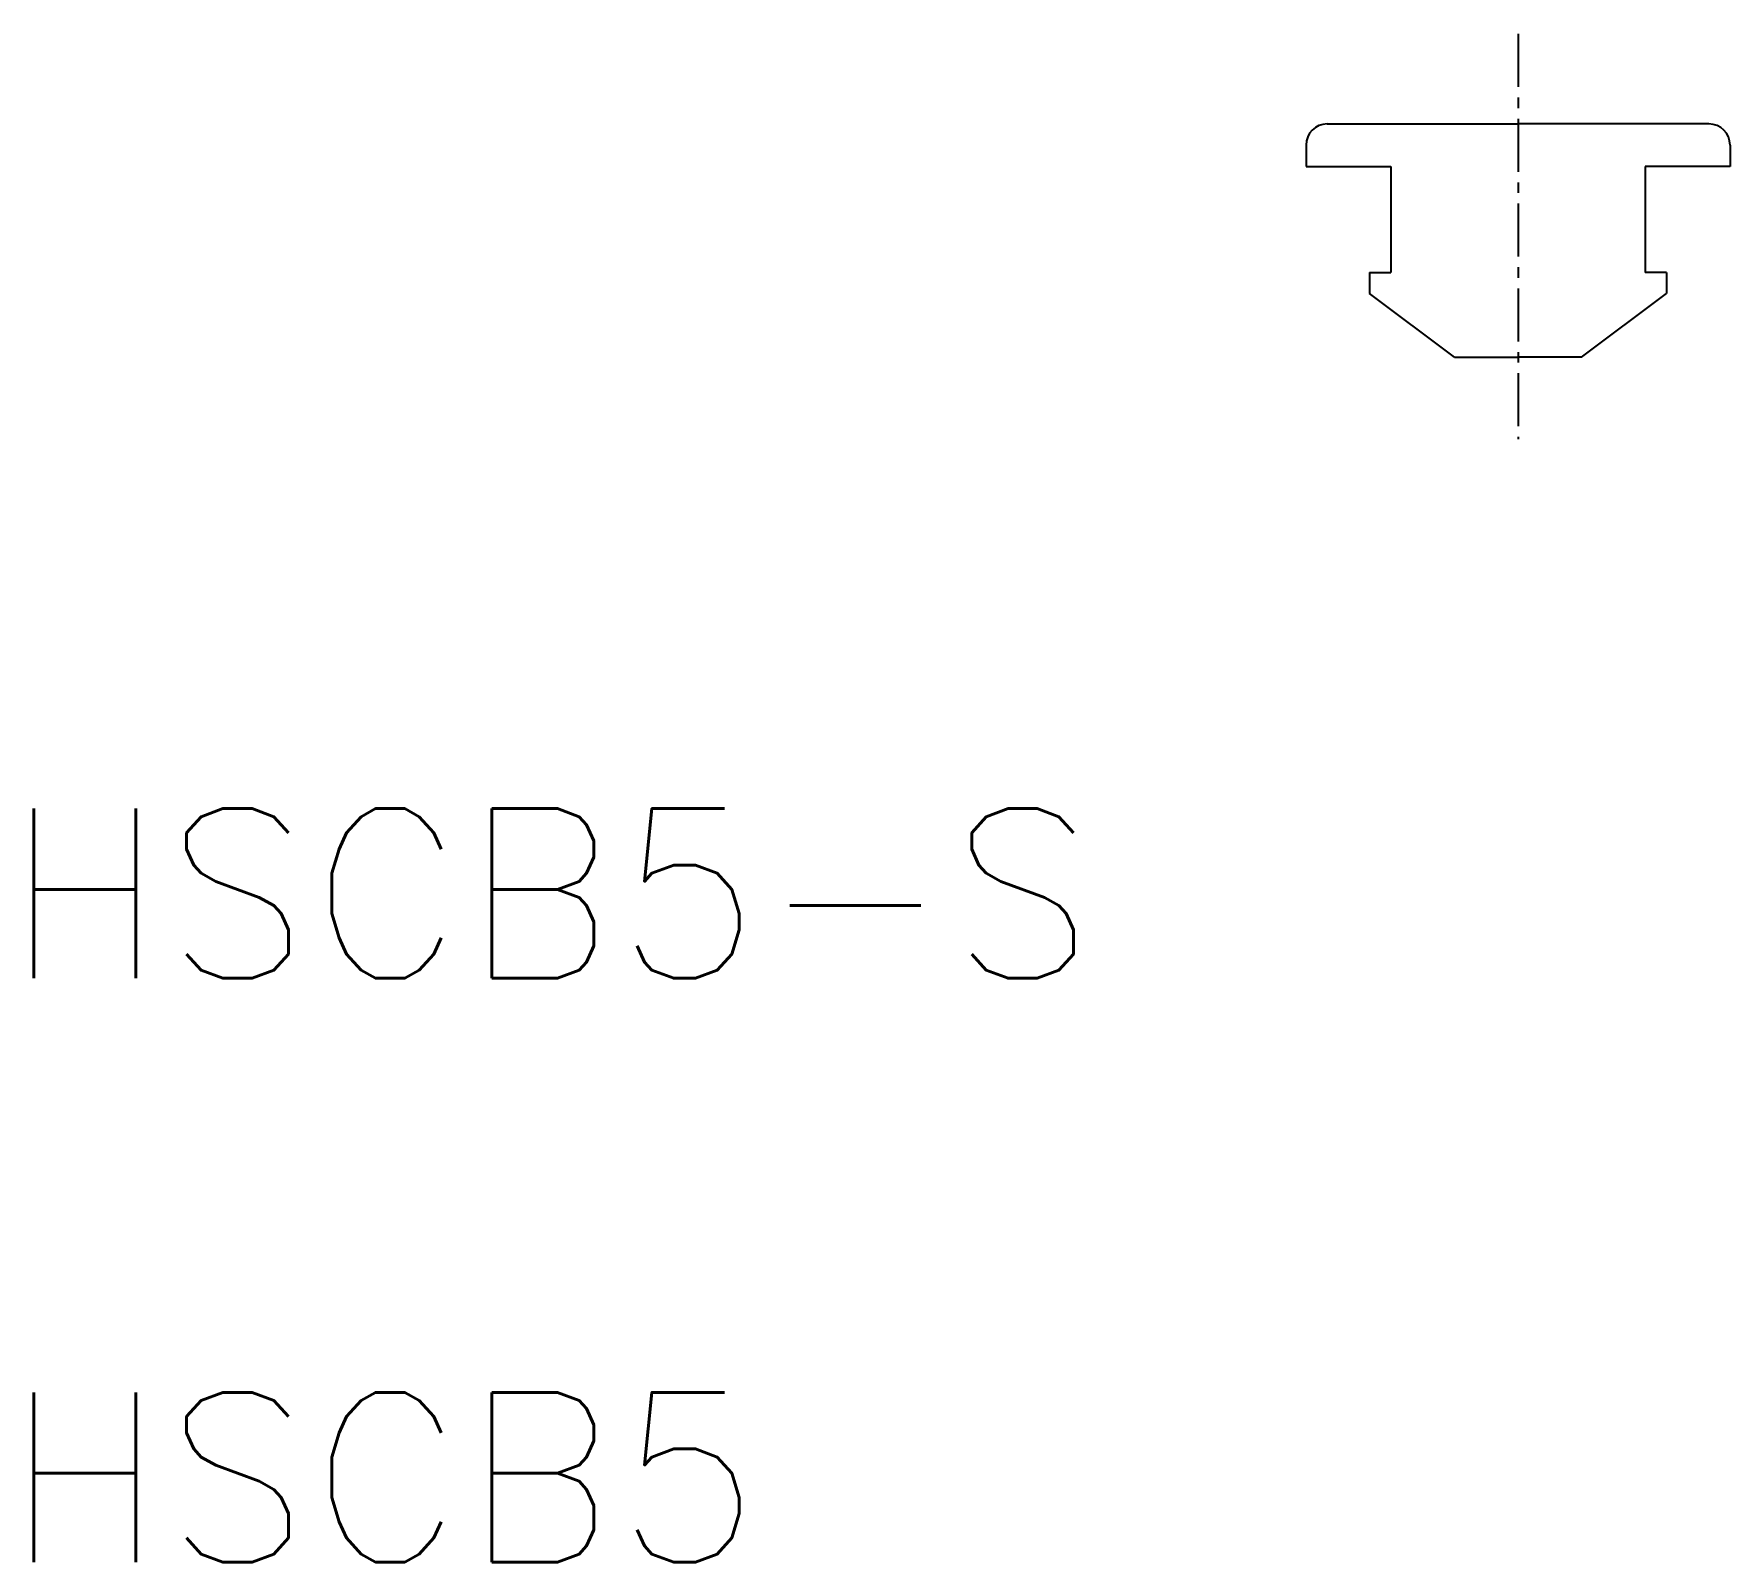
# Model space of a CAD drawing. Extents: x -35 to 5, y -31.3 to 4.8.
import ezdxf

# ---------------------------------------------------------------- set-up
doc = ezdxf.new("R2010")
doc.units = 0
doc.linetypes.add('CENTER', pattern=[2, 1.25, -0.25, 0.25, -0.25])
doc.layers.get('0').update_dxf_attribs({"linetype": 'CONTINUOUS'})
doc.layers.add('CENTER', color=1, linetype='CENTER')
doc.styles.get("Standard").update_dxf_attribs({"font": 'txt.shx', "bigfont": 'bigfont.shx'})

msp = doc.modelspace()

# ---------------------------------------------------------------- linework, layer by layer
at = {"color": 7, "linetype": 'CONTINUOUS'}
for p, q in [((-4.5, 2.655), (0, 2.655)), ((4.5, 2.655), (0, 2.655)), ((-5, 2.155), (-5, 1.655)), ((5, 2.155), (5, 1.655)), ((-5, 1.655), (-3, 1.655)), ((-3, 1.655), (-3, -0.845)), ((3, 1.655), (3, -0.845)), ((5, 1.655), (3, 1.655)), ((-3.5, -0.845), (-3, -0.845)), ((-3.5, -0.845), (-3.5, -1.345)), ((3.5, -0.845), (3, -0.845)), ((3.5, -0.845), (3.5, -1.345)), ((-1.5, -2.845), (-3.5, -1.345)), ((1.5, -2.845), (3.5, -1.345)), ((-1.5, -2.845), (0, -2.845)), ((1.5, -2.845), (0, -2.845))]:
    msp.add_line(p, q, dxfattribs=at)
for centre, start, end in [((-4.5, 2.155), 90, 180), ((4.5, 2.155), 0, 90)]:
    msp.add_arc(centre, 0.5, start, end, dxfattribs=at)
at = {"layer": 'CENTER', "color": 1, "linetype": 'CENTER'}
msp.add_line((0, 4.778), (0, -4.778), dxfattribs=at)

# ---------------------------------------------------------------- texts
at = {"color": 7, "linetype": 'CONTINUOUS'}
for s, p in [('HSCB5-S', (-35.683, -17.487)), ('HSCB5', (-35.683, -31.251))]:
    msp.add_text(s, height=4, dxfattribs=at).set_placement(p)

doc.saveas('drawing.dxf')
